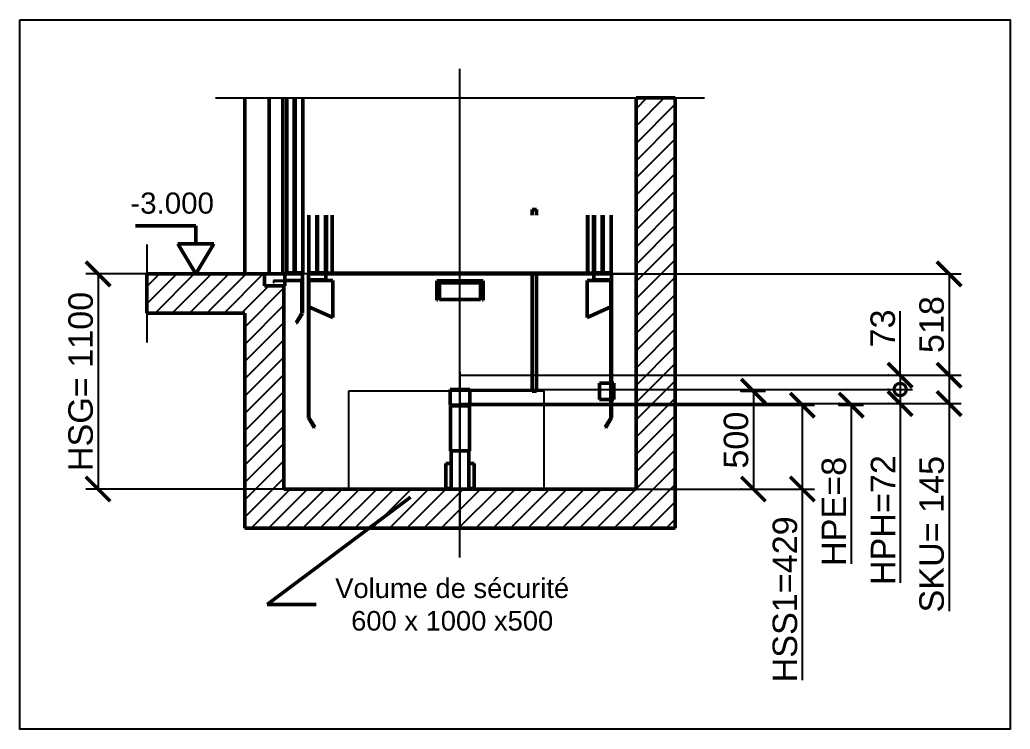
# Model space of a CAD drawing. Header units: millimetres. Extents: x -1795 to 75982, y -13206 to 25154.
# Drawn here: x 64825 to 69888, y -250 to 3378 of the extents above; entities that cross this region are included whole.
import ezdxf
from ezdxf.enums import TextEntityAlignment as Align

# ---------------------------------------------------------------- set-up
doc = ezdxf.new("R2010")
doc.units = ezdxf.units.MM
doc.linetypes.add('AM_ISO02W050', pattern=[7.5, 6, -1.5])
doc.linetypes.add('AM_ISO08W050', pattern=[18, 12, -1.5, 3, -1.5])
for name, color, linetype, lineweight in [('AM_0', 7, 'Continuous', 50), ('AM_5', 3, 'Continuous', 25), ('AM_6', 2, 'Continuous', 35), ('LDBuffer-AM_0', 7, 'Continuous', 50), ('LDBuffer-AM_6', 2, 'Continuous', 35), ('LDBuffer-AM_7', 4, 'AM_ISO08W050', 25), ('LDCar-AM_0', 7, 'Continuous', 50), ('LDCar-AM_3', 6, 'AM_ISO02W050', 25), ('LDCar-AM_4', 3, 'Continuous', 25), ('LDCar-AM_6', 2, 'Continuous', 35), ('LDCar-AM_7', 4, 'AM_ISO08W050', 25), ('LDElectricalComponents-AM_0', 7, 'Continuous', 50), ('LDElectricalComponents-AM_6', 2, 'Continuous', 35), ('LDRefugeSpace-AM_3', 6, 'AM_ISO02W050', 25), ('LDRefugeSpace-AM_6', 2, 'Continuous', 35), ('LDShaft-AM_0', 7, 'Continuous', 50), ('LDShaft-AM_4', 3, 'Continuous', 25), ('LDShaft-AM_5', 3, 'Continuous', 25), ('LDShaft-AM_6', 2, 'Continuous', 35), ('LDShaft-AM_7', 4, 'AM_ISO08W050', 25), ('LDShaft-AM_8', 1, 'Continuous', 25)]:
    doc.layers.add(name, color=color, linetype=linetype, lineweight=lineweight)
doc.layers.add('AM_VIEWS', color=1, linetype='Continuous', lineweight=25, plot=False)
doc.styles.add('LD', font='ARIALUNI.TTF')
doc.dimstyles.new('LIFT', dxfattribs={"dimtxt": 2.5, "dimasz": 2.5, "dimexe": 1.25, "dimexo": 0, "dimgap": 0.5, "dimtad": 1, "dimdec": 0, "dimzin": 1, "dimdsep": 46, "dimtxsty": 'LD', "dimblk": 'ARCHTICK', "dimcen": 0, "dimdle": 1, "dimclrd": 3, "dimclre": 3, "dimclrt": 4, "dimadec": 0, "dimazin": 0, "dimtp": 0.1, "dimtm": 0.1, "dimtfac": 0.71, "dimtdec": 0, "dimtix": 1, "dimtmove": 0, "dimatfit": 3, "dimfxl": 1, "dimtolj": 1, "dimarcsym": 0})

# ---------------------------------------------------------------- blocks, each defined once
blk = doc.blocks.new('LD_20150423131208_00000139')
at = {"layer": 'LDShaft-AM_8'}
for p, q in [((0, 1856.2), (143.8, 2000)), ((0, 1944.5), (55.5, 2000)), ((0, 1767.8), (200, 1967.8)), ((0, 1679.4), (200, 1879.4)), ((0, 1591), (200, 1791)), ((0, 1502.6), (200, 1702.6)), ((0, 1414.2), (200, 1614.2)), ((0, 1325.8), (200, 1525.8)), ((0, 1237.4), (200, 1437.4)), ((0, 1149), (200, 1349)), ((0, 1060.7), (200, 1260.7)), ((0, 972.3), (200, 1172.3)), ((-2500, 947.1), (-2347.1, 1100)), ((-2500, 1035.5), (-2435.5, 1100)), ((-2458.8, 900), (-2258.8, 1100)), ((-2370.4, 900), (-2170.4, 1100)), ((-2282, 900), (-2082, 1100)), ((-2193.6, 900), (-1993.6, 1100)), ((-2105.2, 900), (-1905.2, 1100)), ((0, 883.9), (200, 1083.9)), ((-2016.8, 900), (-1876.8, 1040)), ((-2000, 828.4), (-1800, 1028.4)), ((0, 795.5), (200, 995.5)), ((-2000, 740), (-1800, 940)), ((0, 707.1), (200, 907.1)), ((-2000, 651.7), (-1800, 851.7)), ((0, 618.7), (200, 818.7)), ((-2000, 563.3), (-1800, 763.3)), ((0, 530.3), (200, 730.3)), ((-2000, 474.9), (-1800, 674.9)), ((0, 441.9), (200, 641.9)), ((-2000, 386.5), (-1800, 586.5)), ((0, 353.6), (200, 553.6)), ((-2000, 298.1), (-1800, 498.1)), ((0, 265.2), (200, 465.2)), ((-2000, 209.7), (-1800, 409.7)), ((0, 176.8), (200, 376.8)), ((-2000, 121.3), (-1800, 321.3)), ((0, 88.4), (200, 288.4)), ((-2000, 32.9), (-1800, 232.9)), ((-200, -200), (200, 200)), ((-200, -200), (200, 200)), ((-2000, -55.5), (-1800, 144.5)), ((-111.6, -200), (200, 111.6)), ((-2000, -143.8), (-1800, 56.2)), ((-1614.2, -200), (-1414.2, 0)), ((-1437.4, -200), (-1237.4, 0)), ((-1349, -200), (-1149, 0)), ((-1260.7, -200), (-1060.7, 0)), ((-995.5, -200), (-795.5, 0)), ((-907.1, -200), (-707.1, 0)), ((-553.6, -200), (-353.6, 0)), ((-288.4, -200), (-88.4, 0)), ((-23.2, -200), (200, 23.2)), ((-1967.8, -200), (-1767.8, 0)), ((-1879.4, -200), (-1679.4, 0)), ((-1791, -200), (-1591, 0)), ((-1702.6, -200), (-1502.6, 0)), ((-1525.8, -200), (-1325.8, 0)), ((-1172.3, -200), (-972.3, 0)), ((-1083.9, -200), (-883.9, 0)), ((-818.7, -200), (-618.7, 0)), ((-730.3, -200), (-530.3, 0)), ((-641.9, -200), (-441.9, 0)), ((-465.2, -200), (-265.2, 0)), ((-376.8, -200), (-176.8, 0)), ((65.2, -200), (200, -65.2)), ((153.6, -200), (200, -153.6))]:
    blk.add_line(p, q, dxfattribs=at)
blk = doc.blocks.new('LD_20150423131208_0000013A')
at = {"layer": 'LDShaft-AM_0'}
for p, q in [((-1153.7, -40.9), (-1885.6, -591.3)), ((-1885.6, -591.3), (-1635.6, -591.3))]:
    blk.add_line(p, q, dxfattribs=at)
blk.add_solid([(-1013.9, 64.3), (-1136.2, -64.2), (-1171.3, -17.6), (-1013.9, 64.3)], dxfattribs=at)
at = {"layer": 'LDShaft-AM_0', "insert": (-939.8, -591.3), "char_height": 100, "attachment_point": 5, "style": 'LD'}
blk.add_mtext('\\fArial Unicode MS|b0|i0|u0;\\C256;Volume de sécurité\\P600 x 1000 x500 ', dxfattribs=at)
blk = doc.blocks.new('LD_20150423131208_0000013B')
at = {"layer": 'LDShaft-AM_0'}
for p, q in [((-2000, 2000), (-2000, 1100)), ((0, 2000), (0, 0)), ((20, 2000), (0, 2000)), ((200, 2000), (20, 2000)), ((200, -200), (200, 2000)), ((-2500, 1099.9999), (-2500, 899.9999)), ((-2000, 1099.9999), (-2500, 1099.9999)), ((-1900, 1099.9999), (-2000, 1099.9999)), ((-1900, 1040), (-1900, 1099.9999)), ((-1800, 1040), (-1900, 1040)), ((-1800, 0), (-1800, 1040)), ((-2500, 899.9999), (-2000, 899.9999)), ((-2000, 899.9999), (-2000, 0)), ((-2000, 0), (-2000, -200)), ((0, 0), (-1800, 0)), ((-2000, -200), (0, -200)), ((0, -200), (20, -200)), ((20, -200), (200, -200))]:
    blk.add_line(p, q, dxfattribs=at)
blk = doc.blocks.new('LD_20150423131208_0000013C')
at = {"layer": 'LDRefugeSpace-AM_3'}
for p, q in [((500, 250), (-500, 250)), ((-500, 250), (-500, -250)), ((500, -250), (500, 250)), ((-500, -250), (500, -250))]:
    blk.add_line(p, q, dxfattribs=at)
blk = doc.blocks.new('_ArchTick')
at = {"color": 0, "linetype": 'ByBlock', "const_width": 0.15}
blk.add_lwpolyline([(-0.5, -0.5), (0.5, 0.5)], dxfattribs=at)
blk = doc.blocks.new('*D602')
at = {"layer": 'LDShaft-AM_5', "color": 3, "transparency": 16777216}
for p, q in [((67975.1, 2078.4), (65162.6, 2078.4)), ((65225.1, 2078.4), (65225.1, 978.4)), ((67975.1, 978.4), (65162.6, 978.4))]:
    blk.add_line(p, q, dxfattribs=at)
for p in [(67974.6, 2078.4), (67974.6, 978.4)]:
    blk.add_point(p, dxfattribs=at)
at = {"layer": 'LDShaft-AM_5', "color": 3, "transparency": 16777216, "xscale": 125, "yscale": 125, "zscale": 125}
for p, rotation in [((65225.1, 2078.4), 90), ((65225.1, 978.4), 270)]:
    blk.add_blockref('_ArchTick', p, dxfattribs=dict(at, rotation=rotation))
at = {"layer": 'LDShaft-AM_5', "color": 4, "transparency": 16777216, "insert": (65200.1, 1528.4), "char_height": 125, "attachment_point": 8, "rotation": 90, "style": 'LD'}
blk.add_mtext('HSG= 1100', dxfattribs=at)
blk = doc.blocks.new('LD_20150423131208_0000013D')
at = {"layer": 'LDShaft-AM_4'}
blk.add_line((-700, 150), (-700, -350.0001), dxfattribs=at)
blk = doc.blocks.new('LD_20150423131208_0000013E')
at = {"layer": 'LDShaft-AM_0'}
for p, q in [((-20.5, 900), (-20.5, 0)), ((50, 0), (50, 900)), ((-20.5, 0), (50, 0))]:
    blk.add_line(p, q, dxfattribs=at)
blk = doc.blocks.new('LD_20150423131208_0000013F')
at = {"layer": 'LDShaft-AM_0'}
for p, q in [((-700, 0), (-700, -0.0001)), ((5, 0), (-700, 0)), ((5, -60), (5, 0)), ((-100, -60), (5, -60))]:
    blk.add_line(p, q, dxfattribs=at)
blk = doc.blocks.new('LD_ENTRY_FLOOR_L')
for p, q in [((-150, 250), (0, 0)), ((0, 0), (150, 250))]:
    blk.add_line(p, q)
at = {"layer": 'AM_0'}
for p, q in [((0, 397.7), (-500, 397.7)), ((0, 250), (0, 397.7)), ((150, 250), (-150, 250))]:
    blk.add_line(p, q, dxfattribs=at)
blk = doc.blocks.new('LD_20150423131208_00000140')
at = {"layer": 'LDCar-AM_0', "xscale": 0.617, "yscale": 0.617, "zscale": 0.617}
blk.add_blockref('LD_ENTRY_FLOOR_L', (0, 0), dxfattribs=at)
at = {"layer": 'LDCar-AM_0', "style": 'LD'}
blk.add_text('-3.000', height=107.975, dxfattribs=at).set_placement((92.55, 308.5), align=Align.RIGHT)
blk = doc.blocks.new('LD_20150423131208_00000141')
at = {"layer": 'LDCar-AM_0'}
for p, q in [((70, 900), (70, 5)), ((108, 5), (108, 900)), ((113, 900), (113, 5)), ((151, 5), (151, 900)), ((60, 0), (60, -34)), ((150, 0), (60, 0)), ((70, 5), (108, 5)), ((113, 5), (151, 5)), ((150, -34), (150, 0)), ((60, -34), (150, -34)), ((147, -34), (147, -200)), ((150, -34), (147, -34)), ((150, -200), (150, -34)), ((147.2, -200.2), (117.2, -249.2)), ((119.8, -250.8), (149.8, -201.8)), ((147, -200), (150, -200)), ((149.8, -201.8), (147.2, -200.2)), ((117.2, -249.2), (119.8, -250.8))]:
    blk.add_line(p, q, dxfattribs=at)
at = {"layer": 'LDCar-AM_3'}
for p, q in [((70, 900), (70, 5)), ((108, 5), (108, 900)), ((113, 900), (113, 5)), ((151, 5), (151, 900)), ((70, 5), (108, 5)), ((113, 5), (151, 5))]:
    blk.add_line(p, q, dxfattribs=at)
at = {"layer": 'LDCar-AM_7'}
for p, q in [((1, -34), (1, -46)), ((147, -34), (1, -34)), ((1, -46), (4, -46)), ((4, -46), (4, -37)), ((4, -37), (147, -37)), ((147, -37), (147, -34))]:
    blk.add_line(p, q, dxfattribs=at)
blk = doc.blocks.new('LD_20150423131208_00000142')
at = {"layer": 'LDShaft-AM_7'}
blk.add_line((0, -19420), (0, -16920), dxfattribs=at)
blk = doc.blocks.new('LD_20150423131208_00000143')
at = {"layer": 'LDElectricalComponents-AM_0'}
for p, q in [((-10.2, 930), (-11, 930)), ((-11, 930), (-11, 900)), ((-7.8, 930), (-10.2, 930)), ((-4.2, 930), (-7.8, 930)), ((0, 930), (-4.2, 930)), ((4.2, 930), (0, 930)), ((7.8, 930), (4.2, 930)), ((10.2, 930), (7.8, 930)), ((11, 930), (10.2, 930)), ((11, 900), (11, 930)), ((-11, 600), (-11, 0)), ((11, 0), (11, 600)), ((-11, 0), (-10.2, 0)), ((-10.2, 0), (-7.8, 0)), ((-7.8, 0), (-4.2, 0)), ((-4.2, 0), (0, 0)), ((0, 0), (4.2, 0)), ((4.2, 0), (7.8, 0)), ((7.8, 0), (10.2, 0)), ((10.2, 0), (11, 0))]:
    blk.add_line(p, q, dxfattribs=at)
blk = doc.blocks.new('*D610')
at = {"layer": 'LDShaft-AM_5', "color": 3, "transparency": 16777216}
for p, q in [((67075.1, 2078.4), (69637.6, 2078.4)), ((69575.1, 2078.4), (69575.1, 1560.4)), ((67075.1, 1560.4), (69637.6, 1560.4))]:
    blk.add_line(p, q, dxfattribs=at)
for p in [(67075.6, 2078.4), (67075.6, 1560.4)]:
    blk.add_point(p, dxfattribs=at)
at = {"layer": 'LDShaft-AM_5', "color": 3, "transparency": 16777216, "xscale": 125, "yscale": 125, "zscale": 125}
for p, rotation in [((69575.1, 2078.4), 90), ((69575.1, 1560.4), 270)]:
    blk.add_blockref('_ArchTick', p, dxfattribs=dict(at, rotation=rotation))
at = {"layer": 'LDShaft-AM_5', "color": 4, "transparency": 16777216, "insert": (69550.1, 1819.4), "char_height": 125, "attachment_point": 8, "rotation": 90, "style": 'LD'}
blk.add_mtext('518', dxfattribs=at)
blk = doc.blocks.new('*D611')
at = {"layer": 'LDShaft-AM_5', "color": 3, "transparency": 16777216}
for p, q in [((67075.1, 1560.4), (69637.6, 1560.4)), ((69575.1, 1560.4), (69575.1, 1415.4)), ((67075.1, 1415.4), (69637.6, 1415.4)), ((69575.1, 1415.4), (69575.1, 354))]:
    blk.add_line(p, q, dxfattribs=at)
for p in [(67075.6, 1560.4), (67075.6, 1415.4)]:
    blk.add_point(p, dxfattribs=at)
at = {"layer": 'LDShaft-AM_5', "color": 3, "transparency": 16777216, "xscale": 125, "yscale": 125, "zscale": 125, "rotation": 90}
blk.add_blockref('_ArchTick', (69575.1, 1415.4), dxfattribs=at)
at = {"layer": 'LDShaft-AM_5', "color": 4, "transparency": 16777216, "insert": (69550.1, 747.2), "char_height": 125, "attachment_point": 8, "rotation": 90, "style": 'LD'}
blk.add_mtext('SKU= 145', dxfattribs=at)
blk = doc.blocks.new('_NONE')
blk = doc.blocks.new('LD_20150423131208_00000144')
at = {"layer": 'LDCar-AM_0'}
for p, q in [((-772.5, 300), (-772.5, 5)), ((-732.5, 5), (-732.5, 300)), ((-727.5, 300), (-727.5, 5)), ((-687.5, 5), (-687.5, 300)), ((-685.5, 300), (-685.5, 4)), ((-682.5, 4), (-682.5, 300)), ((-682.5, 300), (-682.5, 4)), ((-653, 300), (-653, 4)), ((-653, 4), (-653, 300)), ((651.5, 4), (651.5, 300)), ((653, 300), (653, 4)), ((653, 4), (653, 300)), ((682.5, 300), (682.5, 4)), ((682.5, 4), (682.5, 300)), ((685.5, 4), (685.5, 300)), ((687.5, 300), (687.5, 5)), ((727.5, 5), (727.5, 300)), ((732.5, 300), (732.5, 5)), ((772.5, 5), (772.5, 300)), ((-775, 0), (-775, -30)), ((-685, 0), (-775, 0)), ((-772.5, 5), (-732.5, 5)), ((-727.5, 5), (-687.5, 5)), ((-651.5, 4), (-686.5, 4)), ((-686.5, 4), (-686.5, 0)), ((-686.5, 0), (-651.5, 0)), ((-685.5, 4), (-682.5, 4)), ((-685, -30), (-685, 0)), ((-682.5, 4), (-653, 4)), ((-653, 4), (651.5, 4)), ((-651.5, 0), (-651.5, 4)), ((650, 4), (-651.5, 4)), ((-651.5, 4), (-651.5, 0)), ((-651.5, 0), (651.5, 0)), ((651.5, 0), (651.5, 4)), ((686.5, 4), (651.5, 4)), ((651.5, 4), (651.5, 0)), ((651.5, 4), (653, 4)), ((651.5, 0), (686.5, 0)), ((653, 4), (682.5, 4)), ((682.5, 4), (685.5, 4)), ((775, 0), (685, 0)), ((685, 0), (685, -30)), ((686.5, 0), (686.5, 4)), ((687.5, 5), (727.5, 5)), ((732.5, 5), (772.5, 5)), ((775, -30), (775, 0)), ((-775, -30), (-775, -735)), ((-772, -30), (-775, -30)), ((-775, -30), (-685, -30)), ((-772, -735), (-772, -30)), ((-650, -33), (-772, -33)), ((-772, -33), (-772, -168)), ((-650, -223), (-650, -33)), ((-118, -34.5), (-118, -134.5)), ((118, -34.5), (-118, -34.5)), ((-115, -134.5), (-115, -37.5)), ((-115, -37.5), (115, -37.5)), ((-105, -45.5), (-105, -48.7)), ((105, -45.5), (-105, -45.5)), ((-105, -48.7), (-105, -57.9)), ((105, -48.7), (105, -45.5)), ((105, -57.9), (105, -48.7)), ((115, -37.5), (115, -134.5)), ((118, -134.5), (118, -34.5)), ((650, -33), (650, -223)), ((772, -33), (650, -33)), ((685, -30), (775, -30)), ((775, -30), (772, -30)), ((772, -30), (772, -735)), ((772, -168), (772, -33)), ((775, -735), (775, -30)), ((-115, -75.5), (-115, -76.5)), ((-105, -75.5), (-115, -75.5)), ((-115, -76.5), (-115, -79.2)), ((-115, -79.2), (-115, -83.2)), ((-115, -83.2), (-115, -88)), ((-115, -88), (-115, -92.8)), ((-115, -92.8), (-115, -96.8)), ((-115, -96.8), (-115, -99.5)), ((-115, -99.5), (-115, -100.5)), ((-115, -100.5), (-105, -100.5)), ((-105, -57.9), (-105, -71.7)), ((-105, -71.7), (-105, -88)), ((-105, -76.5), (-105, -75.5)), ((-105, -79.2), (-105, -76.5)), ((-105, -83.2), (-105, -79.2)), ((-105, -88), (-105, -83.2)), ((-105, -88), (-105, -104.3)), ((-105, -92.8), (-105, -88)), ((-105, -96.8), (-105, -92.8)), ((-105, -99.5), (-105, -96.8)), ((-105, -100.5), (-105, -99.5)), ((105, -71.7), (105, -57.9)), ((105, -88), (105, -71.7)), ((105, -75.5), (105, -76.5)), ((115, -75.5), (105, -75.5)), ((105, -76.5), (105, -79.2)), ((105, -79.2), (105, -83.2)), ((105, -83.2), (105, -88)), ((105, -104.3), (105, -88)), ((105, -88), (105, -92.8)), ((105, -92.8), (105, -96.8)), ((105, -96.8), (105, -99.5)), ((105, -99.5), (105, -100.5)), ((105, -100.5), (115, -100.5)), ((115, -76.5), (115, -75.5)), ((115, -79.2), (115, -76.5)), ((115, -83.2), (115, -79.2)), ((115, -88), (115, -83.2)), ((115, -92.8), (115, -88)), ((115, -96.8), (115, -92.8)), ((115, -99.5), (115, -96.8)), ((115, -100.5), (115, -99.5)), ((-118, -134.5), (-115, -134.5)), ((-105, -104.3), (-105, -118.1)), ((-105, -118.1), (-105, -127.3)), ((-105, -127.3), (-105, -130.5)), ((-105, -130.5), (105, -130.5)), ((105, -118.1), (105, -104.3)), ((105, -127.3), (105, -118.1)), ((105, -130.5), (105, -127.3)), ((115, -134.5), (118, -134.5)), ((-772, -168), (-650, -223)), ((650, -223), (772, -168)), ((-775, -735), (-772, -735)), ((-772.2, -734.2), (-774.8, -735.8)), ((-774.8, -735.8), (-744.8, -785.8)), ((-742.2, -784.2), (-772.2, -734.2)), ((772.2, -734.2), (742.2, -784.2)), ((744.8, -785.8), (774.8, -735.8)), ((772, -735), (775, -735)), ((774.8, -735.8), (772.2, -734.2)), ((-744.8, -785.8), (-742.2, -784.2)), ((742.2, -784.2), (744.8, -785.8))]:
    blk.add_line(p, q, dxfattribs=at)
at = {"layer": 'LDCar-AM_3'}
for p, q in [((-772.5, 300), (-772.5, 0)), ((-732.5, 0), (-732.5, 300)), ((-727.5, 300), (-727.5, 0)), ((-687.5, 0), (-687.5, 300)), ((687.5, 300), (687.5, 0)), ((727.5, 0), (727.5, 300)), ((732.5, 300), (732.5, 0)), ((772.5, 0), (772.5, 300)), ((-772.5, 0), (-732.5, 0)), ((-727.5, 0), (-687.5, 0)), ((687.5, 0), (727.5, 0)), ((732.5, 0), (772.5, 0))]:
    blk.add_line(p, q, dxfattribs=at)
blk = doc.blocks.new('_DotSmall')
at = {"color": 0, "linetype": 'ByBlock', "const_width": 0.5}
blk.add_lwpolyline([(-0.0625, 0, 1), (0.0625, 0, 1)], format="xyb", close=True, dxfattribs=at)
blk = doc.blocks.new('*D614')
at = {"layer": 'LDShaft-AM_5', "color": 3, "transparency": 16777216}
for p, q in [((69262.6, 1487.4), (69387.6, 1487.4)), ((69325.1, 1487.4), (69325.1, 1415.4)), ((69262.6, 1415.4), (69387.6, 1415.4)), ((69325.1, 1415.4), (69325.1, 498.1))]:
    blk.add_line(p, q, dxfattribs=at)
for p in [(69263.1, 1487.4), (69263.1, 1415.4)]:
    blk.add_point(p, dxfattribs=at)
at = {"layer": 'LDShaft-AM_5', "color": 3, "transparency": 16777216, "xscale": 125, "yscale": 125, "zscale": 125}
for name, p, rotation in [('_DotSmall', (69325.1, 1487.4), 270), ('_ArchTick', (69325.1, 1415.4), 90)]:
    blk.add_blockref(name, p, dxfattribs=dict(at, rotation=rotation))
at = {"layer": 'LDShaft-AM_5', "color": 4, "transparency": 16777216, "insert": (69300.1, 819.3), "char_height": 125, "attachment_point": 8, "rotation": 90, "style": 'LD'}
blk.add_mtext('HPH=72', dxfattribs=at)
blk = doc.blocks.new('LD_20150423131208_00000146')
at = {"layer": 'LDBuffer-AM_0'}
for p, q in [((-45, 130), (-73, 130)), ((-73, 130), (-73, 3)), ((73, 130), (45, 130)), ((73, 3), (73, 130)), ((-73, 3), (-45, 3)), ((-45, 3), (-73, 3)), ((-73, 3), (-73, 0)), ((-73, 0), (-45, 0)), ((45, 3), (73, 3)), ((73, 3), (45, 3)), ((45, 0), (73, 0)), ((73, 0), (73, 3))]:
    blk.add_line(p, q, dxfattribs=at)
blk = doc.blocks.new('LD_20150423131208_00000147')
at = {"layer": 'LDBuffer-AM_0'}
for p, q in [((-46.2, 509), (-50, 509)), ((-50, 509), (-50, 429)), ((-35.4, 509), (-46.2, 509)), ((-19.1, 509), (-35.4, 509)), ((0, 509), (-19.1, 509)), ((19.1, 509), (0, 509)), ((35.4, 509), (19.1, 509)), ((46.2, 509), (35.4, 509)), ((50, 509), (46.2, 509)), ((50, 429), (50, 509)), ((-50, 429), (-46.2, 429)), ((49, 425), (-49, 425)), ((-49, 425), (-49, 195)), ((-46.2, 429), (-35.4, 429)), ((-35.4, 429), (-19.1, 429)), ((-19.1, 429), (0, 429)), ((0, 429), (19.1, 429)), ((19.1, 429), (35.4, 429)), ((35.4, 429), (46.2, 429)), ((46.2, 429), (50, 429)), ((49, 195), (49, 425)), ((-49, 195), (49, 195)), ((-45, 195), (-45, 0)), ((45, 0), (45, 195)), ((-45, 0), (45, 0))]:
    blk.add_line(p, q, dxfattribs=at)
at = {"layer": 'LDBuffer-AM_7'}
blk.add_line((0, 597), (0, -200), dxfattribs=at)
blk = doc.blocks.new('*D617')
at = {"layer": 'LDShaft-AM_5', "color": 3, "transparency": 16777216}
for p, q in [((67075.1, 1407.4), (68887.6, 1407.4)), ((68825.1, 1407.4), (68825.1, 978.4)), ((67075.1, 978.4), (68887.6, 978.4)), ((68825.1, 978.4), (68825.1, 0))]:
    blk.add_line(p, q, dxfattribs=at)
for p in [(67075.6, 1407.4), (67075.6, 978.4)]:
    blk.add_point(p, dxfattribs=at)
at = {"layer": 'LDShaft-AM_5', "color": 3, "transparency": 16777216, "xscale": 125, "yscale": 125, "zscale": 125}
for p, rotation in [((68825.1, 1407.4), 90), ((68825.1, 978.4), 270)]:
    blk.add_blockref('_ArchTick', p, dxfattribs=dict(at, rotation=rotation))
at = {"layer": 'LDShaft-AM_5', "color": 4, "transparency": 16777216, "insert": (68800.1, 414.2), "char_height": 125, "attachment_point": 8, "rotation": 90, "style": 'LD'}
blk.add_mtext('HSS1=429', dxfattribs=at)
blk = doc.blocks.new('*D618')
at = {"layer": 'LDShaft-AM_5', "color": 3, "transparency": 16777216}
for p, q in [((69012.6, 1415.4), (69137.6, 1415.4)), ((69012.6, 1407.4), (69137.6, 1407.4)), ((69075.1, 1415.4), (69075.1, 1407.4)), ((69075.1, 1407.4), (69075.1, 595.4))]:
    blk.add_line(p, q, dxfattribs=at)
for p in [(69013.1, 1415.4), (69013.1, 1407.4)]:
    blk.add_point(p, dxfattribs=at)
at = {"layer": 'LDShaft-AM_5', "color": 3, "transparency": 16777216, "xscale": 125, "yscale": 125, "zscale": 125, "rotation": 90}
blk.add_blockref('_ArchTick', (69075.1, 1407.4), dxfattribs=at)
at = {"layer": 'LDShaft-AM_5', "color": 4, "transparency": 16777216, "insert": (69050.1, 863.9), "char_height": 125, "attachment_point": 8, "rotation": 90, "style": 'LD'}
blk.add_mtext('HPE=8', dxfattribs=at)
blk = doc.blocks.new('*D619')
at = {"layer": 'AM_5', "color": 3, "transparency": 16777216}
for p, q in [((69325.1, 1560.4), (69325.1, 1888.9)), ((69262.6, 1560.4), (69387.6, 1560.4)), ((69325.1, 1560.4), (69325.1, 1487.4)), ((67075.1, 1487.4), (69387.6, 1487.4))]:
    blk.add_line(p, q, dxfattribs=at)
for p in [(69263.1, 1560.4), (67075.6, 1487.4)]:
    blk.add_point(p, dxfattribs=at)
at = {"layer": 'AM_5', "color": 3, "transparency": 16777216, "xscale": 125, "yscale": 125, "zscale": 125}
for name, p, rotation in [('_ArchTick', (69325.1, 1560.4), 270), ('_DotSmall', (69325.1, 1487.4), 90)]:
    blk.add_blockref(name, p, dxfattribs=dict(at, rotation=rotation))
at = {"layer": 'AM_5', "color": 4, "transparency": 16777216, "insert": (69300.1, 1799.6), "char_height": 125, "attachment_point": 8, "rotation": 90, "style": 'LD'}
blk.add_mtext('73', dxfattribs=at)
blk = doc.blocks.new('LD_20150423131208_00000148')
at = {"layer": 'AM_0'}
for p, q in [((22, 41.5), (-36.5, 41.5)), ((-36.5, 41.5), (-36.5, -41.5)), ((22, 41.5), (-36.5, 41.5)), ((-36.5, 41.5), (-36.5, -41.5)), ((36.5, 41.5), (25, 41.5)), ((36.5, 41.5), (25, 41.5)), ((36.5, -41.5), (36.5, 41.5)), ((36.5, -41.5), (36.5, 41.5)), ((-36.5, -41.5), (22, -41.5)), ((-36.5, -41.5), (22, -41.5)), ((25, -41.5), (36.5, -41.5)), ((25, -41.5), (36.5, -41.5))]:
    blk.add_line(p, q, dxfattribs=at)
blk = doc.blocks.new('*D621')
at = {"layer": 'LDShaft-AM_5', "color": 3, "transparency": 16777216}
for p, q in [((68512.6, 1478.4), (68637.6, 1478.4)), ((68575.1, 1478.4), (68575.1, 978.4)), ((68512.6, 978.4), (68637.6, 978.4))]:
    blk.add_line(p, q, dxfattribs=at)
for p in [(68513.1, 1478.4), (68513.1, 978.4)]:
    blk.add_point(p, dxfattribs=at)
at = {"layer": 'LDShaft-AM_5', "color": 3, "transparency": 16777216, "xscale": 125, "yscale": 125, "zscale": 125}
for p, rotation in [((68575.1, 1478.4), 90), ((68575.1, 978.4), 270)]:
    blk.add_blockref('_ArchTick', p, dxfattribs=dict(at, rotation=rotation))
at = {"layer": 'LDShaft-AM_5', "color": 4, "transparency": 16777216, "insert": (68550.1, 1228.4), "char_height": 125, "attachment_point": 8, "rotation": 90, "style": 'LD'}
blk.add_mtext('500', dxfattribs=at)
blk = doc.blocks.new('LD_20150423131208_00000149')
at = {"layer": 'LDCar-AM_4'}
blk.add_line((-2150, 2000), (350, 2000), dxfattribs=at)

msp = doc.modelspace()

# ---------------------------------------------------------------- linework, layer by layer
at = {"layer": 'AM_VIEWS'}
msp.add_lwpolyline([(64825.1, 3378.4), (69887.6, 3378.4), (69887.6, -250), (64825.1, -250)], close=True, dxfattribs=at)

# ---------------------------------------------------------------- block references
at = {"layer": 'AM_6'}
msp.add_blockref('LD_20150423131208_00000148', (67825.1, 1478.4), dxfattribs=at)
at = {"layer": 'LDBuffer-AM_6'}
for name in ['LD_20150423131208_00000147', 'LD_20150423131208_00000146']:
    msp.add_blockref(name, (67075.1, 978.4), dxfattribs=at)
at = {"layer": 'LDCar-AM_6'}
for name, p in [('LD_20150423131208_00000149', (67975.1, 978.4)), ('LD_20150423131208_00000141', (66120.1, 2078.4)), ('LD_20150423131208_00000140', (65725.1, 2078.4)), ('LD_20150423131208_00000144', (67075.1, 2078.4))]:
    msp.add_blockref(name, p, dxfattribs=at)
at = {"layer": 'LDElectricalComponents-AM_6'}
msp.add_blockref('LD_20150423131208_00000143', (67455.1, 1478.4), dxfattribs=at)
at = {"layer": 'LDRefugeSpace-AM_6'}
msp.add_blockref('LD_20150423131208_0000013C', (67005.1, 1228.4), dxfattribs=at)
at = {"layer": 'LDShaft-AM_6'}
for name, p in [('LD_20150423131208_00000142', (67075.1, 20048.4)), ('LD_20150423131208_00000139', (67975.1, 978.4)), ('LD_20150423131208_0000013B', (67975.1, 978.4)), ('LD_20150423131208_0000013E', (66120.1, 2078.4)), ('LD_20150423131208_0000013D', (66175.1, 2078.4)), ('LD_20150423131208_0000013F', (66175.1, 2078.4)), ('LD_20150423131208_0000013A', (67975.1, 978.4))]:
    msp.add_blockref(name, p, dxfattribs=at)

# ---------------------------------------------------------------- dimensions: what is measured, and where the dimension line sits
at = {"layer": 'AM_5'}
dim = msp.add_linear_dim(base=(69325.1, 1523.9), p1=(67075.1, 1487.4), p2=(69262.6, 1560.4), angle=90, dimstyle='LIFT', override={"dimscale": 50, "dimtxt": 2.5, "dimjust": 2, "dimblk1": 'DOTSMALL', "dimsah": 1, "dimtix": 0}, dxfattribs=at)
dim.commit()
dim.dimension.update_dxf_attribs({"geometry": '*D619', "text_midpoint": (69325.1, 1523.9)})
at = {"layer": 'LDShaft-AM_5'}
for base, p1, p2, text, override, picture, middle in [((65225.1, 1528.4), (67975.1, 978.4), (67975.1, 2078.4), 'HSG= <>', {"dimscale": 50, "dimtxt": 2.5, "dimtix": 1}, '*D602', (65225.1, 1528.4)), ((69575.1, 1487.9), (67075.1, 1415.4), (67075.1, 1560.4), 'SKU= <>', {"dimscale": 50, "dimtxt": 2.5, "dimjust": 1, "dimblk2": 'NONE', "dimtix": 0}, '*D611', (69575.1, 1487.9)), ((69325.1, 1451.4), (69262.6, 1415.4), (69262.6, 1487.4), 'HPH=<>', {"dimscale": 50, "dimtxt": 2.5, "dimjust": 1, "dimblk2": 'DOTSMALL', "dimsah": 1, "dimtix": 0}, '*D614', (69325.1, 1451.4)), ((68825.1, 1192.9), (67075.1, 978.4), (67075.1, 1407.4), 'HSS1=<>', {"dimscale": 50, "dimtxt": 2.5, "dimjust": 1, "dimtix": 0}, '*D617', (68825.1, 1192.9)), ((69075.1, 1411.4), (69012.6, 1407.4), (69012.6, 1415.4), 'HPE=<>', {"dimscale": 50, "dimtxt": 2.5, "dimjust": 1, "dimblk2": 'NONE', "dimtix": 0}, '*D618', (69075.1, 1411.4))]:
    dim = msp.add_linear_dim(base=base, p1=p1, p2=p2, angle=90, text=text, dimstyle='LIFT', override=override, dxfattribs=at)
    dim.commit()
    dim.dimension.update_dxf_attribs({"geometry": picture, "text_midpoint": middle})
for base, p1, p2, picture, middle in [((69575.1, 1819.4), (67075.1, 1560.4), (67075.1, 2078.4), '*D610', (69575.1, 1819.4)), ((68575.1, 1228.4), (68512.6, 978.4), (68512.6, 1478.4), '*D621', (68575.1, 1228.4))]:
    dim = msp.add_linear_dim(base=base, p1=p1, p2=p2, angle=90, dimstyle='LIFT', override={"dimscale": 50, "dimtxt": 2.5, "dimtix": 1}, dxfattribs=at)
    dim.commit()
    dim.dimension.update_dxf_attribs({"geometry": picture, "text_midpoint": middle})

doc.saveas('drawing.dxf')
